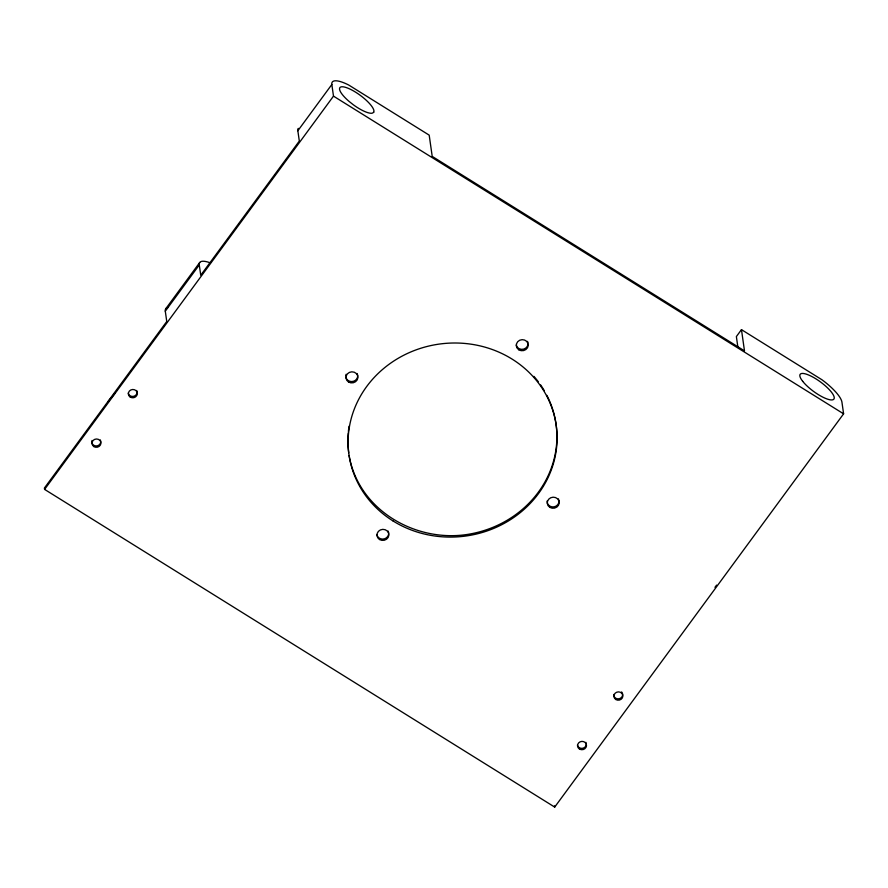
<?xml version="1.0" encoding="UTF-8"?>
<svg xmlns="http://www.w3.org/2000/svg" width="888" height="888" viewBox="0 0 888 888"><rect width="100%" height="100%" fill="white"/><g stroke="black" fill="none" stroke-linecap="round" stroke-linejoin="round"><path stroke-width="1.33" d="M165.723 308.802L199.711 262.537M737.884 347.197L736.374 336.574L741.469 329.637L821.922 379.742A30.336 8.492 36.3 0 1 841.946 402.197L843.6 413.83L554.7 807.092L44.589 489.399L44.4 488.056L166.755 321.5L165.29 311.211L199.278 264.946A30.336 8.492 36.3 0 1 210.334 262.87M199.278 264.946L200.744 275.236L299.312 141.059L297.846 130.769L331.834 84.504A30.336 8.492 36.3 0 1 348.74 85.037L429.193 135.143L432.212 156.399L744.488 350.882L741.469 329.637M108.036 401.609L115.24 392.907M44.589 489.399L333.488 96.137L331.834 84.504M714.962 587.334L716.605 585.103M333.488 96.137L843.6 413.83M554.512 805.749L554.7 807.092M297.846 130.769A30.336 8.492 36.3 0 1 298.279 128.36M100.322 439.937A4.484 4.151 -8.1 0 1 97.636 445.732A4.484 4.151 -8.1 0 1 91.864 442.635M91.808 441.547A4.484 4.151 -8.1 0 1 92.052 440.481M136.685 390.443A4.484 4.151 -8.1 0 1 134.01 396.226A4.484 4.151 -8.1 0 1 128.227 393.129M558.452 498.912A5.983 5.539 -8.1 0 1 554.123 506.826A5.983 5.539 -8.1 0 1 547.097 501.054M528.027 344.2A5.983 5.539 -8.1 0 1 516.206 344.966M527.472 341.381A5.983 5.539 -8.1 0 1 527.949 342.746M357.154 373.548A5.983 5.539 -8.1 0 1 353.579 381.263A5.983 5.539 -8.1 0 1 345.876 377.134M345.798 375.691A5.983 5.539 -8.1 0 1 346.131 374.27M388.123 531.068A5.983 5.539 -8.1 0 1 384.548 538.794A5.983 5.539 -8.1 0 1 376.856 534.665M546.875 395.338A104.651 96.892 -8.1 0 1 471.095 533.799C418.648 543.922 360.65 512.243 349.583 458.119A104.651 96.892 -8.1 0 1 349.117 455.511M348.718 452.88A104.651 96.892 -8.1 0 1 348.251 432.845M348.374 431.524A104.651 96.892 -8.1 0 1 349.084 426.218M533.91 376.357A104.651 96.892 -8.1 0 1 538.217 381.629M540.626 384.937A104.651 96.892 -8.1 0 1 544.277 390.653M621.611 691.941A4.484 4.151 -8.1 0 1 619.569 698.634A4.484 4.151 -8.1 0 1 613.73 694.449M585.88 742.346A4.484 4.151 -8.1 0 1 583.205 748.14A4.484 4.151 -8.1 0 1 577.422 745.032M165.29 311.211A30.336 8.492 36.3 0 1 167.821 307.614M373.637 112.388L372.183 113.198A20.935 5.861 36.3 0 1 353.369 104.806L349.117 101.443A20.935 5.861 36.3 0 1 340.703 87.013A20.935 5.861 36.3 0 1 361.571 96.326A20.935 5.861 36.3 0 1 373.637 112.388M393.118 521.012A104.651 96.892 -8.1 0 0 556.743 445.909A104.651 96.892 -8.1 0 0 407.925 353.224A104.651 96.892 -8.1 0 0 393.118 521.012M615.839 699.511A4.484 4.151 -8.1 0 0 622.854 696.292A4.484 4.151 -8.1 0 0 616.472 692.318A4.484 4.151 -8.1 0 0 615.839 699.511M579.476 749.017A4.484 4.151 -8.1 0 0 586.491 745.798A4.484 4.151 -8.1 0 0 580.108 741.824A4.484 4.151 -8.1 0 0 579.476 749.017M130.281 397.103A4.484 4.151 -8.1 0 0 137.296 393.884A4.484 4.151 -8.1 0 0 130.913 389.921A4.484 4.151 -8.1 0 0 130.281 397.103M93.917 446.609A4.484 4.151 -8.1 0 0 100.921 443.389A4.484 4.151 -8.1 0 0 94.55 439.427A4.484 4.151 -8.1 0 0 93.917 446.609M549.839 507.359A5.983 5.539 -8.1 0 0 559.196 503.063A5.983 5.539 -8.1 0 0 550.693 497.768A5.983 5.539 -8.1 0 0 549.839 507.359M518.87 349.828A5.983 5.539 -8.1 0 0 528.216 345.532A5.983 5.539 -8.1 0 0 519.713 340.237A5.983 5.539 -8.1 0 0 518.87 349.828M379.52 539.516A5.983 5.539 -8.1 0 0 388.866 535.231A5.983 5.539 -8.1 0 0 380.364 529.936A5.983 5.539 -8.1 0 0 379.52 539.516M348.54 381.995A5.983 5.539 -8.1 0 0 357.897 377.7A5.983 5.539 -8.1 0 0 349.395 372.405A5.983 5.539 -8.1 0 0 348.54 381.995M802.708 381.329A20.935 5.861 36.3 0 0 832.478 399.866A20.935 5.861 36.3 0 0 815.917 378.854A20.935 5.861 36.3 0 0 802.708 381.329"/></g></svg>
